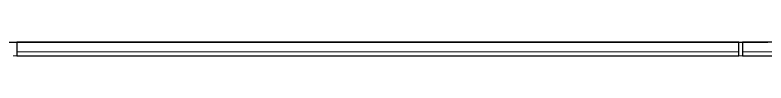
# Model space of a CAD drawing. Header units: millimetres. Extents: x 155920 to 295199, y -4084 to 97293.
# Drawn here: x 167124 to 170246, y 15055 to 15111 of the extents above; entities that cross this region are included whole.
import ezdxf

# ---------------------------------------------------------------- set-up
doc = ezdxf.new("R2010")
doc.units = ezdxf.units.MM
doc.header["$MEASUREMENT"] = 0
doc.layers.add('A-WALL', color=7, linetype='CONTINUOUS', lineweight=9)
doc.layers.add('I-WALL', color=7, linetype='CONTINUOUS', lineweight=9)

msp = doc.modelspace()

# ---------------------------------------------------------------- linework, layer by layer
at = {"layer": 'A-WALL'}
for p, q in [((170132.3, 15070.5), (167132.3, 15070.5)), ((170822.1, 15070.5), (170148.3, 15070.5))]:
    msp.add_line(p, q, dxfattribs=at)
at = {"layer": 'I-WALL', "lineweight": 30}
for p, q in [((165708.1, 15110.5), (170253.1, 15110.5)), ((170132.3, 15110.5), (167132.3, 15110.5)), ((167132.3, 15110.5), (167132.3, 15054.5)), ((170132.3, 15054.5), (170132.3, 15110.5)), ((170822.1, 15110.5), (170148.3, 15110.5)), ((170148.3, 15110.5), (170148.3, 15054.5)), ((167132.3, 15054.5), (170132.3, 15054.5)), ((170148.3, 15054.5), (170822.1, 15054.5))]:
    msp.add_line(p, q, dxfattribs=at)
at = {"layer": 'I-WALL'}
for p, q in [((167132.3, 15054.5), (167116.3, 15054.5)), ((170148.3, 15054.5), (170132.3, 15054.5))]:
    msp.add_line(p, q, dxfattribs=at)

doc.saveas('drawing.dxf')
